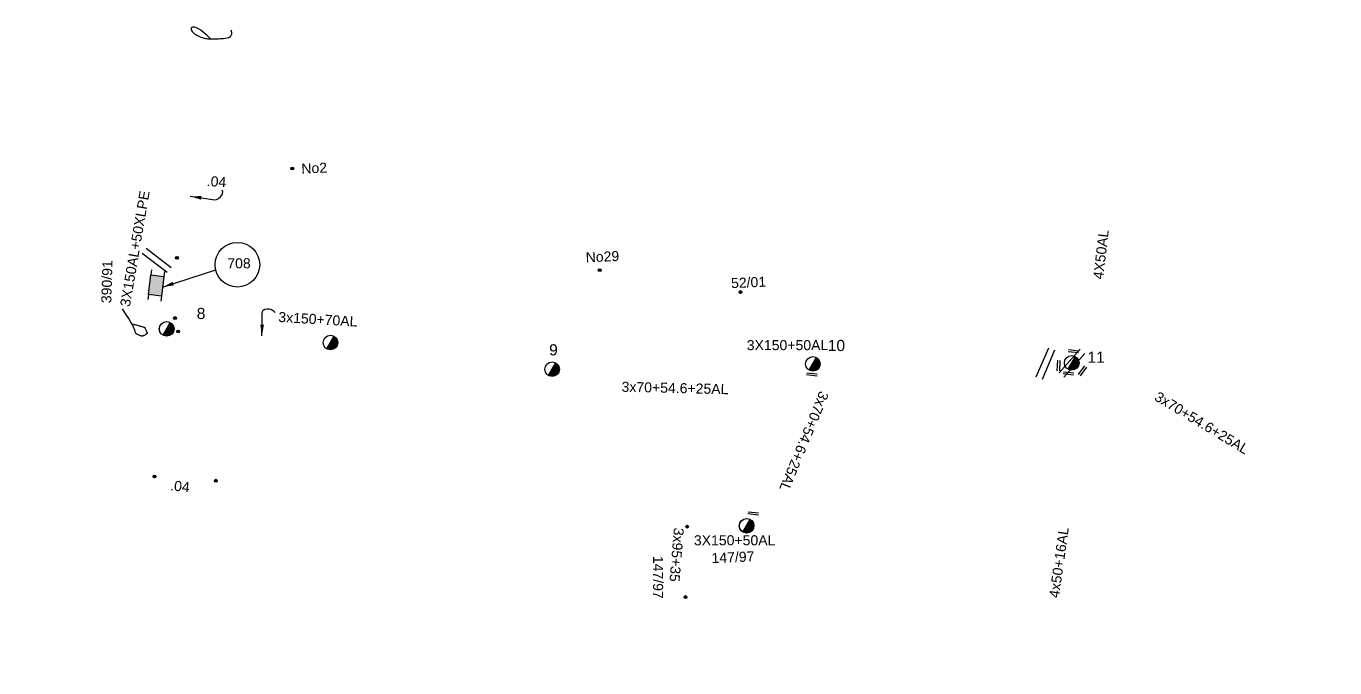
# Model space of a CAD drawing. Header units: millimetres. Extents: x 738 to 2138, y 37 to 533.
# Drawn here: x 1093.1 to 1210.4, y 340.1 to 397.6 of the extents above; entities that cross this region are included whole.
import ezdxf

# ---------------------------------------------------------------- set-up
doc = ezdxf.new("R2010")
doc.units = ezdxf.units.MM
doc.linetypes.add('DASHED', pattern=[19.05, 12.7, -6.35])
for name, color, linetype in [('Link Box 4 Διευθύνσεων', 7, 'Continuous'), ('Άγνωστα', 7, 'Continuous'), ('Γυμνά εναέρια ΧΤ (3Φ)   4x50AL', 7, 'Continuous'), ('Γυμνά εναέρια ΧΤ και ΦΟΠ (3Φ)   4x50+16AL', 7, 'Continuous'), ('Επιγραφές - Σχήματα', 7, 'Continuous'), ('Καλώδια ΧΤ   3x150 AL+50XLPE', 7, 'DASHED'), ('Καλώδια ΧΤ   3x150+50AL', 7, 'DASHED'), ('Καλώδια ΧΤ   3x150+50CU', 7, 'DASHED'), ('Καλώδια ΧΤ   3x150+70 AL', 7, 'DASHED'), ('Καλώδια ΧΤ   3x95+35 CU', 7, 'DASHED'), ('Μηχανική τομή', 7, 'Continuous'), ('Στύλος ΦΜ', 7, 'Continuous'), ('Στύλος ΦΜ @ 1', 7, 'Continuous'), ('Συνδέσεις', 7, 'Continuous'), ('Συνεστραμμένα ΧΤ   3x70+54.6+25 AL', 7, 'SYN_LINE'), ('Τομή', 7, 'Continuous'), ('Υπόβαθρο ΔΕΗ', 7, 'Continuous'), ('Υπόγεια Καλώδια Δικτύου ΧΤ   .04', 7, 'DASHED'), ('Υπόγεια Καλώδια Δικτύου ΧΤ   .15', 7, 'DASHED'), ('Υπόγεια καλώδια Δικτύου ΧΤ και Παρ. ΧΤ - 3X150+70 AL', 7, 'DASHED')]:
    doc.layers.add(name, color=color, linetype=linetype)
doc.styles.add('arial', font='arial.ttf')
doc.styles.get("Standard").update_dxf_attribs({"font": 'arial.ttf'})
doc.linetypes.add('SYN_LINE', pattern='A,0.5,-0.0001,["/\\/\\/\\/",Standard,S=0.1,R=0,X=0,Y=-0.05],-0.25', length=0.7501)
doc.dimstyles.new('ISO-25', dxfattribs={"dimtxt": 2.5, "dimasz": 2.5, "dimexe": 1.25, "dimexo": 0.625, "dimtad": 1, "dimtxsty": 'Standard', "dimcen": 2.5, "dimadec": 0, "dimazin": 0, "dimtfac": 1, "dimtmove": 0, "dimatfit": 3, "dimfxl": 1, "dimarcsym": 0})

# ---------------------------------------------------------------- blocks, each defined once
blk = doc.blocks.new('ΥΠΑΡΧΩΝ ΤΣΙΜΕΝΤΕΝΙΟΣ ΣΤΥΛΟΣ')
at = {"layer": 'Στύλος ΦΜ'}
blk.add_hatch(color=7, dxfattribs=at).paths.add_polyline_path([(-1.29, -2.28, 0.574793), (2.62, 0, 0.268822), (1.3, 2.27)])
blk.add_line((-1.29, -2.28), (1.3, 2.27), dxfattribs=at)
blk.add_circle((0, 0), 2.62, dxfattribs=at)
at = {"layer": 'Στύλος ΦΜ', "flags": 4}
for tag, p in [('ΑΡΙΘΜΟΣ', (-4.68, 8.05)), ('ΤΥΠΟΣ', (-4.91, 3.03))]:
    blk.add_attdef(tag, p, '', height=4, dxfattribs=at)
blk = doc.blocks.new('LINK BOX 4 ΑΝΑΧΩΡΗΣΕΩΝ')
at = {"layer": 'Link Box 4 Διευθύνσεων', "ltscale": 40}
blk.add_hatch(color=256, dxfattribs=at).paths.add_polyline_path([(-3.54, 0), (-3.54, -4.67), (3.54, -4.67), (3.54, 0)])
for p, q in [((-3.54, 0), (-5.33, 0)), ((5.33, 0), (3.54, 0)), ((-3.54, -4.67), (-5.33, -4.67)), ((5.33, -4.67), (3.54, -4.67))]:
    blk.add_line(p, q, dxfattribs=at)
blk.add_lwpolyline([(-3.54, -4.67), (-3.54, 0), (3.54, 0), (3.54, -4.67)], close=True, dxfattribs=at)
blk = doc.blocks.new('_ΣΥΝΔΕΣΗ')
at = {"layer": 'Συνδέσεις', "linetype": 'SYN_LINE', "ltscale": 40}
blk.add_hatch(color=256, dxfattribs=at).paths.add_polyline_path([(-116.75, 2339.64, 1), (-117.75, 2339.64, 1)])
at = {"layer": 'Συνδέσεις'}
blk.add_circle((-117.25, 2339.64), 0.5, dxfattribs=at)
blk = doc.blocks.new('ΤΟΜΗ')
at = {"layer": 'Τομή', "ltscale": 40}
for p, q in [((-5.68, 0), (5.68, 0)), ((5.68, -2.33), (-5.68, -2.33))]:
    blk.add_line(p, q, dxfattribs=at)
blk = doc.blocks.new('ΜΗΧΑΝΙΚΗ ΤΟΜΗ')
at = {"layer": 'Μηχανική τομή', "ltscale": 40}
for p, q in [((-1.89, 0.78), (1.89, 0.78)), ((1.89, 0), (-1.89, 0))]:
    blk.add_line(p, q, dxfattribs=at)

msp = doc.modelspace()

# ---------------------------------------------------------------- linework, layer by layer
at = {"layer": 'Γυμνά εναέρια ΧΤ (3Φ)   4x50AL', "color": 2, "ltscale": 0.1, "const_width": 0.0000003}
msp.add_lwpolyline([(1198.95, 437.15), (1193.66, 407.94), (1186.96, 368.1)], dxfattribs=at)
at = {"layer": 'Γυμνά εναέρια ΧΤ και ΦΟΠ (3Φ)   4x50+16AL', "color": 133, "ltscale": 0.1, "const_width": 0.0000003}
msp.add_lwpolyline([(1183.12, 337.85), (1186.61, 366.84)], dxfattribs=at)
at = {"layer": 'Επιγραφές - Σχήματα'}
for points in [[(1109.68, 396.49), (1109.33, 396.83), (1109.03, 397.09), (1108.77, 397.28), (1108.56, 397.42), (1108.38, 397.5), (1108.23, 397.55), (1108.12, 397.56), (1108.03, 397.55), (1107.97, 397.53), (1107.92, 397.49), (1107.9, 397.44), (1107.9, 397.39), (1107.91, 397.32), (1107.94, 397.26), (1107.99, 397.18), (1108.06, 397.11), (1108.13, 397.04), (1108.22, 396.97), (1108.32, 396.9), (1108.43, 396.84), (1108.54, 396.77), (1108.66, 396.72), (1108.77, 396.67), (1108.89, 396.63), (1108.99, 396.59), (1109.1, 396.56), (1109.2, 396.54), (1109.31, 396.53), (1109.41, 396.52), (1109.52, 396.51), (1109.63, 396.51), (1109.74, 396.5), (1109.85, 396.5), (1109.97, 396.5), (1110.1, 396.51), (1110.23, 396.51), (1110.37, 396.52), (1110.52, 396.53), (1110.67, 396.54), (1110.82, 396.55), (1110.98, 396.57), (1111.14, 396.6), (1111.28, 396.64), (1111.41, 396.71), (1111.5, 396.8), (1111.55, 396.92), (1111.55, 397.08), (1111.49, 397.29)], [(1109.82, 382.09), (1110, 382.06), (1110.19, 382.1), (1110.37, 382.2), (1110.53, 382.33), (1110.66, 382.49), (1110.73, 382.65), (1110.75, 382.8), (1110.7, 382.93)], [(1102.68, 370.92), (1102.68, 370.92), (1102.69, 370.92), (1102.7, 370.92), (1102.72, 370.91), (1102.75, 370.91), (1102.79, 370.9), (1102.84, 370.89), (1102.91, 370.87), (1102.98, 370.85), (1103.07, 370.83), (1103.16, 370.81), (1103.25, 370.78), (1103.34, 370.75), (1103.43, 370.73), (1103.5, 370.71), (1103.57, 370.69), (1103.62, 370.67), (1103.66, 370.66), (1103.69, 370.65), (1103.72, 370.64), (1103.73, 370.63), (1103.75, 370.61), (1103.76, 370.58), (1103.77, 370.55), (1103.79, 370.52), (1103.81, 370.47), (1103.84, 370.42), (1103.86, 370.37), (1103.89, 370.32), (1103.91, 370.27), (1103.93, 370.23), (1103.95, 370.19), (1103.96, 370.16), (1103.97, 370.14), (1103.98, 370.12), (1103.98, 370.11), (1103.97, 370.09), (1103.96, 370.08), (1103.95, 370.07), (1103.93, 370.05), (1103.9, 370.04), (1103.87, 370.01), (1103.83, 369.99), (1103.79, 369.96), (1103.75, 369.94), (1103.71, 369.91), (1103.67, 369.89), (1103.63, 369.87), (1103.59, 369.86), (1103.56, 369.85), (1103.52, 369.85), (1103.49, 369.85), (1103.45, 369.85), (1103.42, 369.86), (1103.38, 369.87), (1103.34, 369.88), (1103.3, 369.9), (1103.26, 369.92), (1103.21, 369.94), (1103.17, 369.96), (1103.13, 369.98), (1103.09, 370), (1103.05, 370.02), (1103.02, 370.04), (1103, 370.05), (1102.98, 370.06), (1102.96, 370.08), (1102.95, 370.1), (1102.94, 370.12), (1102.92, 370.16), (1102.9, 370.22), (1102.88, 370.29), (1102.85, 370.38), (1102.81, 370.5), (1102.74, 370.65), (1102.64, 370.85), (1102.5, 371.11), (1102.31, 371.43), (1102.06, 371.82), (1101.75, 372.29)], [(1114.29, 371.88), (1114.3, 372.05), (1114.38, 372.17), (1114.53, 372.26), (1114.71, 372.3), (1114.91, 372.29), (1115.11, 372.24), (1115.29, 372.13), (1115.43, 371.98)]]:
    msp.add_lwpolyline(points, dxfattribs=at)
msp.add_circle((1112.06, 376.25), 2, dxfattribs=at)
at = {"layer": 'Καλώδια ΧΤ   3x150 AL+50XLPE', "color": 133, "ltscale": 0.1, "const_width": 0.0000003}
msp.add_lwpolyline([(1104.04, 373.16), (1103.89, 371.95), (1103.59, 371.63), (1103.51, 370.08), (1103.99, 369.28), (1105.72, 367.92), (1101.98, 331.99), (1100.98, 331.51)], dxfattribs=at)
at = {"layer": 'Καλώδια ΧΤ   3x150+50AL', "color": 62, "ltscale": 0.1, "const_width": 0.0000003}
for points in [[(1163.41, 367.97), (1162.74, 368.17), (1162.44, 367.68), (1162.04, 367.53), (1157.55, 367.6), (1157.16, 373.79), (1157.16, 373.79)], [(1157.18, 353.23), (1156.79, 353.36), (1156.53, 353.19), (1156.53, 353.19), (1156.47, 352.59), (1152.38, 352.76)]]:
    msp.add_lwpolyline(points, dxfattribs=at)
at = {"layer": 'Καλώδια ΧΤ   3x150+50CU', "color": 133, "ltscale": 0.1, "const_width": 0.0000003}
msp.add_lwpolyline([(1104.36, 375.78), (1104.38, 377.22), (1105.84, 377.85), (1110.06, 411.72)], dxfattribs=at)
at = {"layer": 'Καλώδια ΧΤ   3x150+70 AL', "color": 133, "linetype": 'DASHED', "ltscale": 0.1, "const_width": 0.0000003}
msp.add_lwpolyline([(1105.2, 372.99), (1105.07, 371.93), (1104.55, 371.66), (1104.29, 370.97), (1104.37, 370.01), (1105.15, 369.23), (1106.48, 368.98), (1107.44, 369.23), (1107.82, 369.96), (1107.87, 370.57), (1118.55, 369.41), (1118.82, 370.3), (1119.52, 370.73), (1120.42, 370.84), (1121.09, 370.78), (1121.36, 370.46), (1121.71, 369.73), (1121.74, 369.03), (1138.53, 367.27), (1138.93, 367.49), (1139.61, 367.69), (1139.61, 367.69), (1140.31, 367.71), (1140.99, 367.65), (1141.35, 367.32), (1144.07, 367.29), (1144.53, 375.76)], dxfattribs=at)
at = {"layer": 'Καλώδια ΧΤ   3x95+35 CU', "color": 62, "linetype": 'DASHED', "ltscale": 0.1, "const_width": 0.0000003}
msp.add_lwpolyline([(1152.38, 352.76), (1152.23, 346.45)], dxfattribs=at)
at = {"layer": 'Συνεστραμμένα ΧΤ   3x70+54.6+25 AL', "color": 62, "ltscale": 10, "const_width": 0.0000003}
for points in [[(1075.35, 373.22), (1105.06, 370.6)], [(1139.68, 366.61), (1139.61, 366.61), (1120.4, 368.62), (1120.4, 368.62), (1106.33, 370.32)], [(1186.22, 367.29), (1164.18, 366.98)], [(1163.32, 366.79), (1140.9, 366.7), (1140.9, 366.7)], [(1163.65, 366.7), (1158.04, 353.4)]]:
    msp.add_lwpolyline(points, dxfattribs=at)
at = {"layer": 'Συνεστραμμένα ΧΤ   3x70+54.6+25 AL', "color": 133, "ltscale": 10, "const_width": 0.0000003}
msp.add_lwpolyline([(1187.36, 367.03), (1187.36, 367.03), (1212.2, 352.03), (1235.94, 349.57), (1261.94, 347.64)], dxfattribs=at)
at = {"layer": 'Υπόβαθρο ΔΕΗ', "ltscale": 0.1, "const_width": 0.0000003}
for points in [[(1028.05, 411.65), (1023.28, 379.89), (1092.9, 372.44), (1097.93, 411.72)], [(1193.1, 411.72), (1185.69, 368.2), (1153.07, 367.95), (1145.32, 368.1), (1137.61, 367.91), (1127.95, 369.06), (1107.2, 371.23), (1112.07, 411.72), (1112.07, 411.72)], [(1105.84, 359.07), (1128.34, 356.66), (1104.29, 347.38), (1105.86, 359.07)], [(1069.28, 315.32), (1146.47, 352.3), (1184, 352.3), (1175.95, 289.52), (1067.81, 303.78), (1069.35, 315.43)], [(1206.24, 350.99), (1253.91, 346.86), (1248.43, 280.64), (1197.99, 287.51), (1206.24, 350.99)]]:
    msp.add_lwpolyline(points, dxfattribs=at)
msp.add_lwpolyline([(1215.99, 362.57), (1248.74, 359.83, 0.806574), (1248.95, 377.02), (1215.55, 379.26, 1.117761), (1215.99, 362.57, 0)], format="xyb", dxfattribs=at)
at = {"layer": 'Υπόγεια Καλώδια Δικτύου ΧΤ   .04', "color": 2, "linetype": 'DASHED', "ltscale": 0.1, "const_width": 0.0000003}
msp.add_lwpolyline([(1106.44, 371.46), (1106.96, 371.65), (1107.16, 372.26), (1107.16, 372.26), (1106.62, 372.68), (1108.33, 385.79), (1116.98, 384.88)], dxfattribs=at)
at = {"layer": 'Υπόγεια Καλώδια Δικτύου ΧΤ   .04', "color": 133, "ltscale": 0.1, "const_width": 0.0000003}
msp.add_lwpolyline([(1104.61, 357.26), (1110.13, 356.88)], dxfattribs=at)
at = {"layer": 'Υπόγεια Καλώδια Δικτύου ΧΤ   .15', "color": 2, "ltscale": 0.1}
msp.add_lwpolyline([(1106.74, 370.27, 0.0000003, 0.0000003, 0), (1106.74, 370.43, 0.0000003, 0.0000003, 0), (1106.68, 371.15, 0.0000003, 0.0000003, 0), (1106.2, 371.77, 0.0000003, 0.0000003, 0), (1106.22, 373.22, 0.0000003, 0.0000003, 0), (1106.68, 376.99, 0.0000003, 0.0000003, 0), (1111.28, 411.72, 0, 0, 0)], format="xyseb", dxfattribs=at)
at = {"layer": 'Υπόγεια καλώδια Δικτύου ΧΤ και Παρ. ΧΤ - 3X150+70 AL', "color": 2, "ltscale": 0.1, "const_width": 0.0000003}
msp.add_lwpolyline([(1105.52, 375.64), (1105.72, 376.97), (1106.63, 376.86)], dxfattribs=at)

# ---------------------------------------------------------------- block references
at = {"color": 62, "xscale": 0.25, "yscale": 0.25, "zscale": 0.25}
for p in [(1135.95, -208.04), (1173.85, -209.14), (1186.47, -211.11), (1135.78, -213.44), (1136.05, -214.64), (1181.69, -232.15), (1181.54, -238.46)]:
    msp.add_blockref('_ΣΥΝΔΕΣΗ', p, dxfattribs=at)
at = {"layer": 'Link Box 4 Διευθύνσεων', "xscale": 0.2500000000000492, "yscale": 0.2500000000000492, "zscale": 0.2500000000000492, "rotation": 83.03941796123134}
msp.add_blockref('LINK BOX 4 ΑΝΑΧΩΡΗΣΕΩΝ', (1104.2, 374.46), dxfattribs=at)
at = {"layer": 'Άγνωστα', "color": 62, "xscale": 0.25, "yscale": 0.25, "zscale": 0.25}
for p in [(1146.29, -200.03), (1133.93, -227.65), (1139.44, -228.03)]:
    msp.add_blockref('_ΣΥΝΔΕΣΗ', p, dxfattribs=at)
at = {"layer": 'Μηχανική τομή'}
for p, xscale, yscale, zscale, rotation in [((1187, 368.4), 0.2500000000000095, 0.2500000000000095, 0.2500000000000095, 353.6928718281263), ((1185.77, 367.2), 0.2499999999999677, 0.2499999999999677, 0.2499999999999677, 86.48347633114784), ((1163.55, 366.32), 0.2500000000000095, 0.2500000000000095, 0.2500000000000095, 353.6928718281263), ((1186.55, 366.41), 0.2500000000000095, 0.2500000000000095, 0.2500000000000095, 353.6928718281263), ((1187.9, 366.68), 0.2499999999999894, 0.2499999999999894, 0.2499999999999894, 53.31830413673509), ((1158.29, 353.85), 0.2500000000000095, 0.2500000000000095, 0.2500000000000095, 353.6928718281263)]:
    msp.add_blockref('ΜΗΧΑΝΙΚΗ ΤΟΜΗ', p, dxfattribs=dict(at, xscale=xscale, yscale=yscale, zscale=zscale, rotation=rotation))
at = {"layer": 'Στύλος ΦΜ @ 1', "ltscale": 40}
ref = msp.add_blockref('ΥΠΑΡΧΩΝ ΤΣΙΜΕΝΤΕΝΙΟΣ ΣΤΥΛΟΣ', (1105.71, 370.5), dxfattribs=dict(at, xscale=0.25, yscale=0.25, zscale=0.25))
ref.add_attrib('ΤΥΠΟΣ', '8', (1108.41, 371.38), dxfattribs={"layer": 'Στύλος ΦΜ', "height": 1, "flags": 4})
at = {"layer": 'Στύλος ΦΜ @ 1', "ltscale": 40, "xscale": 0.25, "yscale": 0.25, "zscale": 0.25}
for p in [(1105.71, 370.5), (1105.72, 370.5), (1105.72, 370.5), (1120.4, 369.27), (1120.4, 369.27), (1120.4, 369.27), (1120.4, 369.27), (1140.27, 366.88), (1163.65, 367.36), (1186.85, 367.45), (1157.7, 352.83), (1157.7, 352.83), (1157.71, 352.84), (1157.71, 352.84)]:
    msp.add_blockref('ΥΠΑΡΧΩΝ ΤΣΙΜΕΝΤΕΝΙΟΣ ΣΤΥΛΟΣ', p, dxfattribs=at)
at = {"layer": 'Στύλος ΦΜ @ 1', "ltscale": 40}
ref = msp.add_blockref('ΥΠΑΡΧΩΝ ΤΣΙΜΕΝΤΕΝΙΟΣ ΣΤΥΛΟΣ', (1140.27, 366.88), dxfattribs=dict(at, xscale=0.25, yscale=0.25, zscale=0.25))
ref.add_attrib('ΤΥΠΟΣ', '9', (1140, 368.12), dxfattribs={"layer": 'Στύλος ΦΜ', "height": 1, "flags": 4})
ref = msp.add_blockref('ΥΠΑΡΧΩΝ ΤΣΙΜΕΝΤΕΝΙΟΣ ΣΤΥΛΟΣ', (1163.65, 367.36), dxfattribs=dict(at, xscale=0.25, yscale=0.25, zscale=0.25))
ref.add_attrib('ΤΥΠΟΣ', '10', (1164.98, 368.51), dxfattribs={"layer": 'Στύλος ΦΜ', "height": 1, "flags": 4})
ref = msp.add_blockref('ΥΠΑΡΧΩΝ ΤΣΙΜΕΝΤΕΝΙΟΣ ΣΤΥΛΟΣ', (1186.85, 367.45), dxfattribs=dict(at, xscale=0.25, yscale=0.25, zscale=0.25))
ref.add_attrib('ΤΥΠΟΣ', '11', (1188.26, 367.46), dxfattribs={"layer": 'Στύλος ΦΜ', "height": 1, "flags": 4})
at = {"layer": 'Τομή'}
for p, xscale, yscale, zscale, rotation in [((1105, 376.87), 0.2500000000000331, 0.2500000000000331, 0.2500000000000331, 322.6297337320071), ((1184.76, 367.27), 0.2500000000000027, 0.2500000000000027, 0.2500000000000027, 246.7438737942851), ((1187.09, 367.24), 0.2500000000000485, 0.2500000000000485, 0.2500000000000485, 228.345737313253)]:
    msp.add_blockref('ΤΟΜΗ', p, dxfattribs=dict(at, xscale=xscale, yscale=yscale, zscale=zscale, rotation=rotation))

# ---------------------------------------------------------------- texts
at = {"layer": 'Γυμνά εναέρια ΧΤ (3Φ)   4x50AL', "insert": (1188.76, 375.01), "char_height": 0.9, "width": 84.1859, "attachment_point": 1, "rotation": 83.2819, "style": 'arial'}
msp.add_mtext('4X50AL', dxfattribs=at)
at = {"layer": 'Γυμνά εναέρια ΧΤ και ΦΟΠ (3Φ)   4x50+16AL', "insert": (1184.81, 346.45), "char_height": 0.9, "width": 84.1859, "attachment_point": 1, "rotation": 81.9479, "style": 'arial'}
msp.add_mtext('4x50+16AL', dxfattribs=at)
at = {"layer": 'Επιγραφές - Σχήματα', "char_height": 0.9, "attachment_point": 1, "style": 'arial'}
for s, insert, width, rotation in [('No2', (1117.77, 385.32), 84.1859, 2.4884), ('No29', (1143.26, 377.36), 84.1859, 2.4884), ('390/91', (1099.85, 372.82), 5.4767, 88.3173), ('52/01', (1156.29, 375.05), 84.1859, 2.4884), ('147/97', (1150.22, 350.14), 84.1859, 270.0238), ('147/97', (1154.54, 350.39), 84.1859, 2.4884)]:
    msp.add_mtext(s, dxfattribs=dict(at, insert=insert, width=width, rotation=rotation))
at = {"layer": 'Επιγραφές - Σχήματα', "insert": (1111.15, 376.83), "char_height": 0.9, "width": 2.3423, "attachment_point": 1}
msp.add_mtext('708', dxfattribs=at)
at = {"layer": 'Καλώδια ΧΤ   3x150 AL+50XLPE', "insert": (1102.87, 377.7), "char_height": 0.9, "width": 13.9242, "attachment_point": 5, "rotation": 80.2515, "style": 'arial'}
msp.add_mtext('3X150AL+50XLPE', dxfattribs=at)
at = {"layer": 'Καλώδια ΧΤ   3x150+50AL', "char_height": 0.9, "width": 84.1859, "attachment_point": 1, "style": 'arial'}
for insert in [(1157.72, 369.49), (1152.98, 351.99)]:
    msp.add_mtext('3X150+50AL', dxfattribs=dict(at, insert=insert))
at = {"layer": 'Καλώδια ΧΤ   3x150+70 AL', "insert": (1115.85, 373.52), "char_height": 0.9, "width": 7.8847, "attachment_point": 1, "rotation": 356.5554, "style": 'arial'}
msp.add_mtext('\\P3x150+70AL', dxfattribs=at)
at = {"layer": 'Καλώδια ΧΤ   3x95+35 CU', "insert": (1152.09, 352.62), "char_height": 0.9, "width": 8.6234, "attachment_point": 1, "rotation": 265.2153, "style": 'arial'}
msp.add_mtext('3x95+35', dxfattribs=at)
at = {"layer": 'Συνεστραμμένα ΧΤ   3x70+54.6+25 AL', "char_height": 0.9, "width": 84.1859, "attachment_point": 1, "style": 'arial'}
for insert, rotation in [((1146.51, 365.76), 358.6513), ((1165.1, 364.65), 247.4891), ((1194.65, 364.93), 328.8382)]:
    msp.add_mtext('3x70+54.6+25AL', dxfattribs=dict(at, insert=insert, rotation=rotation))
at = {"layer": 'Υπόγεια Καλώδια Δικτύου ΧΤ   .04', "char_height": 0.9, "attachment_point": 1, "style": 'arial'}
for insert, width, rotation in [((1109.34, 384.21), 2.583, 356.5554), ((1106.09, 356.92), 84.1859, 354.067)]:
    msp.add_mtext('.04', dxfattribs=dict(at, insert=insert, width=width, rotation=rotation))

# ---------------------------------------------------------------- leaders
at = {"layer": 'Επιγραφές - Σχήματα'}
for points in [[(1107.83, 382.39), (1109.83, 382.09)], [(1105.35, 374.25), (1110.11, 375.78)], [(1114.26, 369.87), (1114.29, 371.89)]]:
    msp.add_leader(points, dimstyle='ISO-25', override={"dimasz": 1, "dimgap": 0.625, "dimtad": 0}, dxfattribs=at)

doc.saveas('drawing.dxf')
